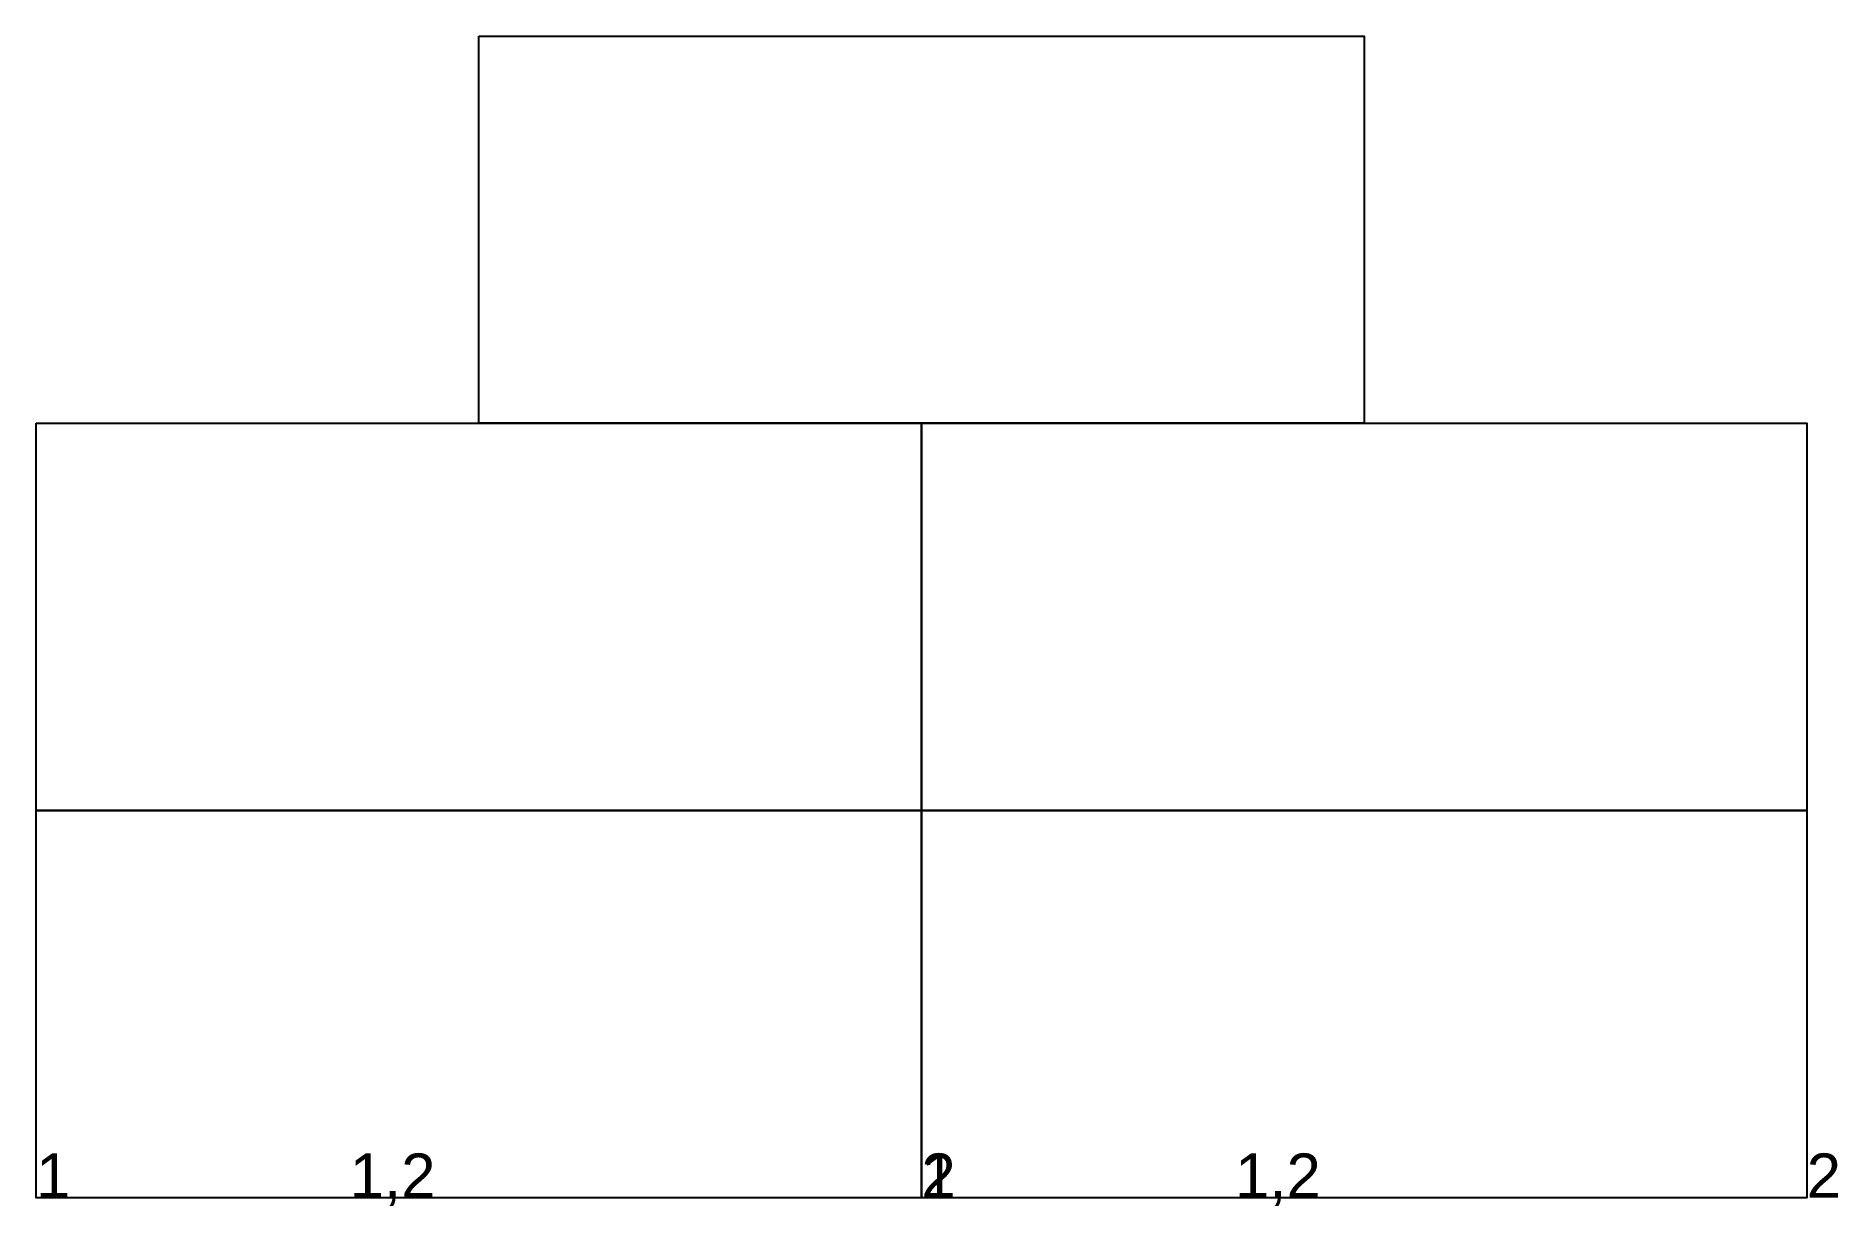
# Model space of a CAD drawing. Header units: inches. Extents: x 65.37 to 73.51, y 10.47 to 15.75.
import ezdxf

# ---------------------------------------------------------------- set-up
doc = ezdxf.new("R2010")
doc.units = ezdxf.units.IN
doc.header["$MEASUREMENT"] = 0
doc.styles.get("Standard").update_dxf_attribs({"font": 'arial.ttf'})

# ---------------------------------------------------------------- blocks, each defined once
blk = doc.blocks.new('block2')
blk.add_lwpolyline([(13.3653, 12.2524), (17.3653, 12.2524), (17.3653, 10.5024), (13.3653, 10.5024)], close=True)
for tag, p in [('PR', (13.3653, 10.5024)), ('CONTACT1', (14.7819, 10.5024)), ('LC', (17.3653, 10.5024))]:
    blk.add_attdef(tag, p, '', height=0.2)

msp = doc.modelspace()

# ---------------------------------------------------------------- linework, layer by layer
for points in [[(67.3653, 15.7524), (71.3653, 15.7524), (71.3653, 14.0024), (67.3653, 14.0024)], [(65.3653, 14.0024), (69.3653, 14.0024), (69.3653, 12.2524), (65.3653, 12.2524)], [(69.3653, 14.0024), (73.3653, 14.0024), (73.3653, 12.2524), (69.3653, 12.2524)]]:
    msp.add_lwpolyline(points, close=True)

# ---------------------------------------------------------------- block references
for p in [(52, 0), (56, 0)]:
    msp.add_blockref('block2', p).add_auto_attribs({'PR': '1', 'LC': '2', 'CONTACT1': '1,2'})

doc.saveas('drawing.dxf')
